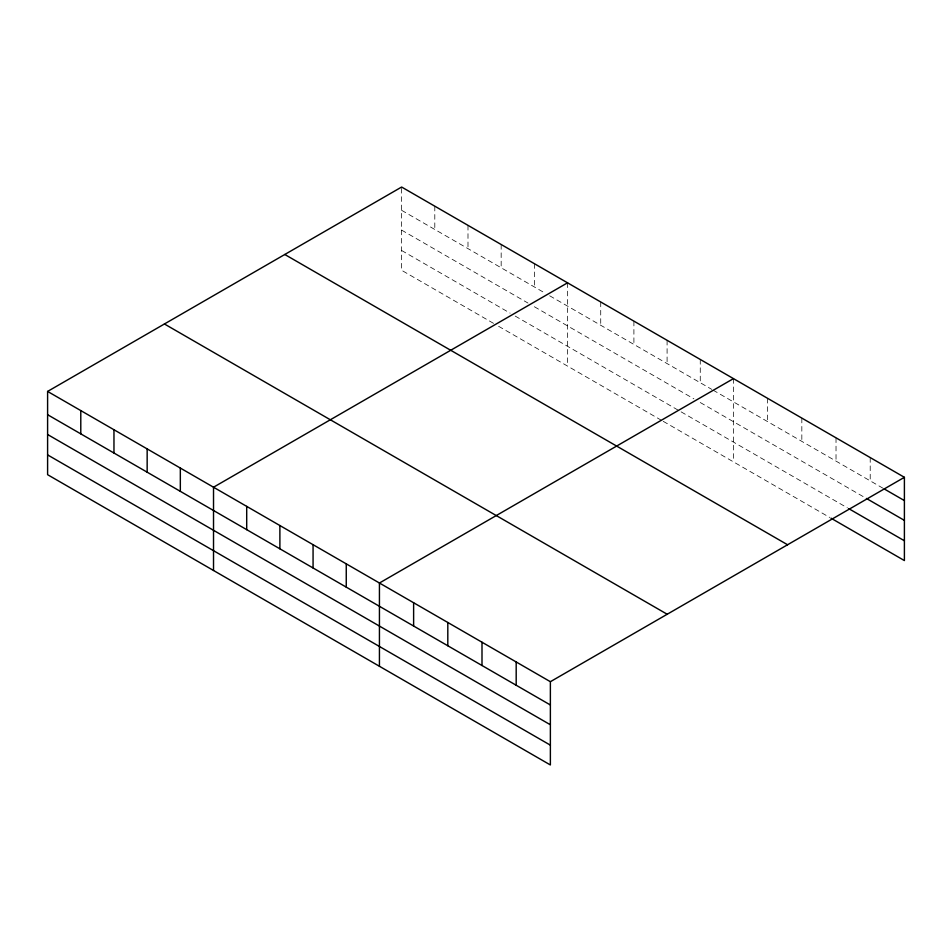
<?xml version="1.0" encoding="UTF-8"?>
<svg xmlns="http://www.w3.org/2000/svg" width="952" height="952" viewBox="0 0 952 952"><rect width="100%" height="100%" fill="white"/><g stroke="black" fill="none" stroke-linecap="round" stroke-linejoin="round"><path stroke-width="0.71" stroke-dasharray="4.76 3.57" d="M493.517 323.347L401.625 270.297L401.625 187.032M401.625 210.309L544.568 292.835M549.673 295.786L711.763 389.368M713.036 390.106L882.873 488.162M401.625 230.11L527.979 303.057M534.358 306.734L693.889 398.84M700.267 402.529L865.142 497.717M401.625 250.495L510.105 313.137M515.21 316.076L679.847 411.133M681.132 411.871L847.423 507.88M498.622 326.298L661.985 420.617M663.258 421.343L829.692 517.436M870.211 457.579L870.211 480.843M836.023 437.837L836.023 461.113M801.834 418.095L801.834 441.371M767.645 398.352L767.645 421.629M733.457 378.622L733.457 461.875M700.267 359.463L700.267 382.74M667.09 340.304L667.09 363.581M633.901 321.145L633.901 344.422M600.724 301.986L600.724 325.263M567.535 282.827L567.535 366.08M534.358 263.668L534.358 286.945M501.168 244.509L501.168 267.786M467.991 225.35L467.991 248.627M434.802 206.191L434.802 229.468"/><path stroke-width="1.43" d="M550.375 724.769L550.375 681.703L47.6 391.427L47.6 474.691L550.375 764.968L550.375 724.769L47.6 434.505M830.953 518.162L904.4 560.573L904.4 477.309L401.625 187.032L47.6 391.427M567.535 282.827L213.522 487.222L213.522 570.474M733.457 378.622L379.432 583.017L379.432 666.269M550.375 681.703L904.4 477.309M884.134 488.888L904.4 500.585M866.415 498.455L904.4 520.387M848.684 508.606L904.4 540.772M284.791 254.481L787.578 544.758M164.422 323.977L667.209 614.254M47.6 414.703L550.375 704.98M47.6 454.889L550.375 745.166M516.186 661.973L516.186 685.238M481.998 642.231L481.998 665.507M447.809 622.489L447.809 645.765M413.62 602.747L413.62 626.023M346.254 563.858L346.254 587.134M313.065 544.699L313.065 567.975M279.888 525.54L279.888 548.816M246.699 506.381L246.699 529.657M180.333 468.063L180.333 491.339M147.155 448.904L147.155 472.18M113.966 429.745L113.966 453.021M80.789 410.586L80.789 433.862"/></g></svg>
